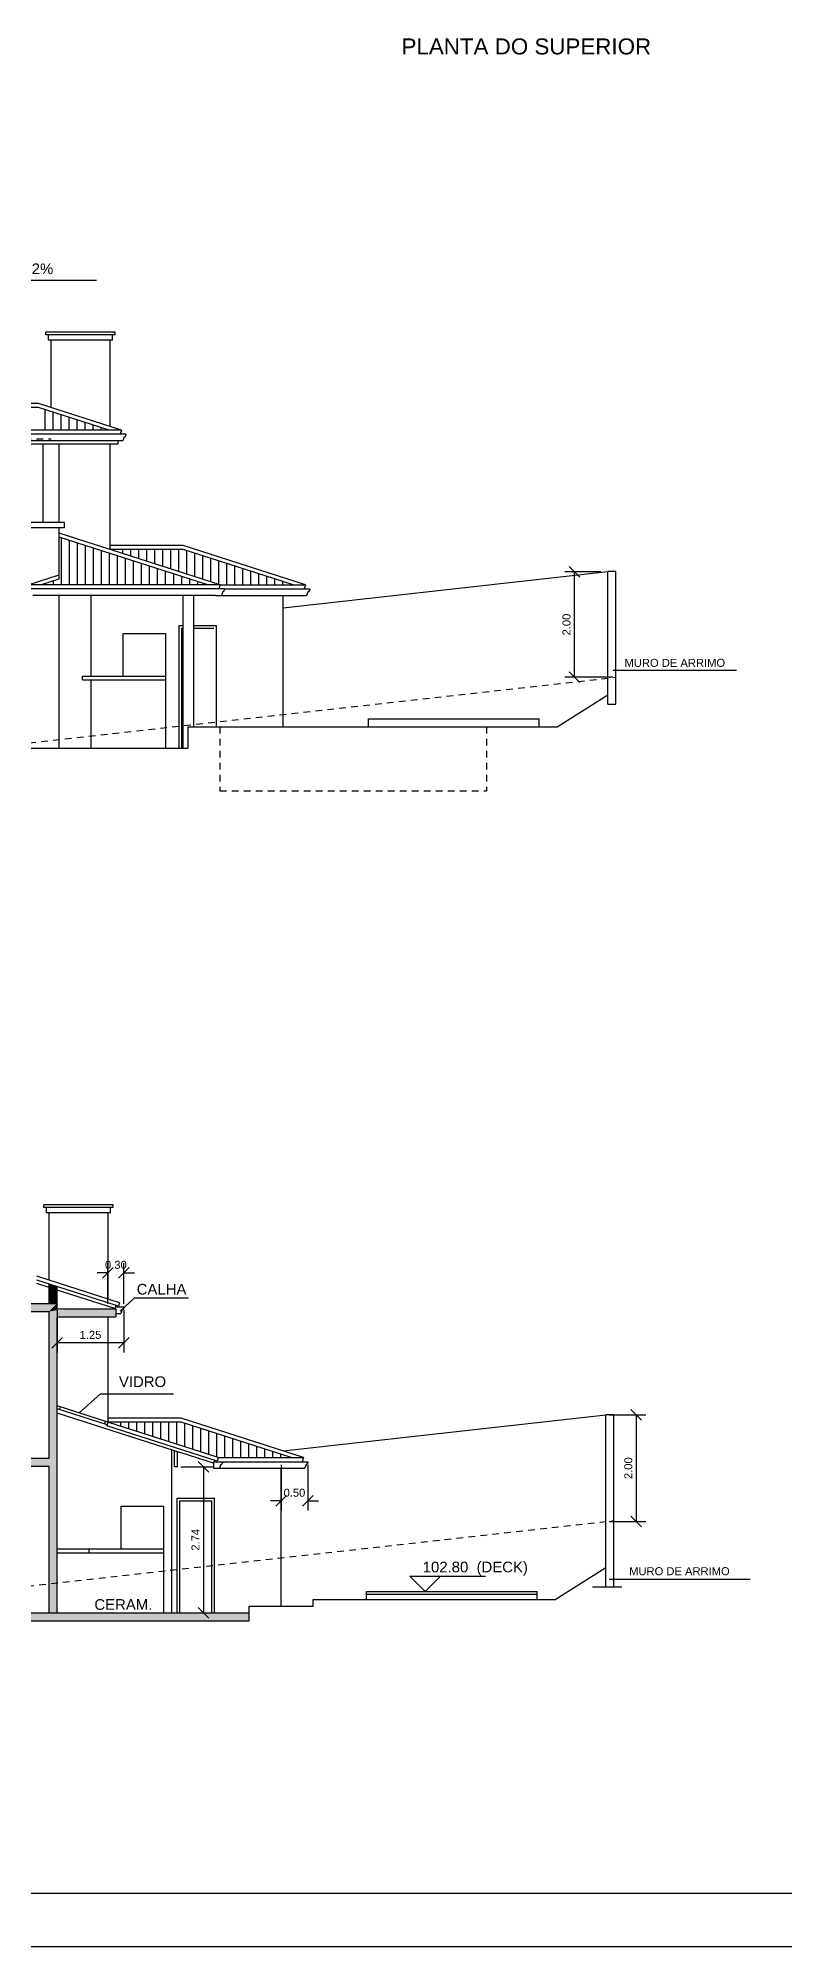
# Model space of a CAD drawing. Extents: x -23 to 90, y 6 to 84.
# Drawn here: x 49.52 to 63.52, y 5.56 to 41.33 of the extents above; entities that cross this region are included whole.
import ezdxf
from ezdxf.enums import TextEntityAlignment as Align

# ---------------------------------------------------------------- set-up
doc = ezdxf.new("R2010")
doc.units = 0
doc.header["$MEASUREMENT"] = 0
doc.linetypes.add('HIDDEN2', pattern=[0.1875, 0.125, -0.0625])
doc.layers.get('0').update_dxf_attribs({"linetype": 'CONTINUOUS'})
doc.layers.get('DEFPOINTS').update_dxf_attribs({"linetype": 'CONTINUOUS'})
for name, color, linetype in [('ALV', 6, 'CONTINUOUS'), ('COTA', 7, 'CONTINUOUS'), ('COTAPR', 2, 'CONTINUOUS'), ('PROJ', 21, 'HIDDEN2'), ('SOLID', 253, 'CONTINUOUS'), ('TELHADO', 21, 'CONTINUOUS'), ('TEXTO', 7, 'CONTINUOUS'), ('TEXTO1', 5, 'CONTINUOUS'), ('VISTA1', 1, 'CONTINUOUS'), ('VISTA2', 2, 'CONTINUOUS'), ('VISTA3', 3, 'CONTINUOUS'), ('VISTA4', 4, 'CONTINUOUS'), ('VISTA5', 5, 'CONTINUOUS')]:
    doc.layers.add(name, color=color, linetype=linetype)
doc.styles.add('ROMANS', font='romans', dxfattribs={"height": 0.2})
doc.styles.get("Standard").update_dxf_attribs({"font": 'swissl.ttf'})
doc.dimstyles.get("Standard").update_dxf_attribs({"dimtxt": 0.15, "dimasz": 0, "dimexe": 0.18, "dimexo": 0.06, "dimgap": 0.09, "dimtad": 1, "dimzin": 0, "dimdsep": 46, "dimtxsty": 'ROMANS', "dimtsz": 0.1, "dimcen": 0.09, "dimadec": 0, "dimazin": 0, "dimtfac": 1, "dimtix": 1, "dimtofl": 0, "dimtmove": 2, "dimatfit": 3, "dimfxl": 1, "dimtolj": 1, "dimtzin": 0, "dimarcsym": 0})

# ---------------------------------------------------------------- blocks, each defined once
blk = doc.blocks.new('*D47')
at = {"color": 0, "linetype": 'ByBlock'}
for p, q in [((49.872, 21.52), (49.872, 20.727)), ((51.125, 21.52), (51.125, 20.727)), ((49.772, 20.807), (49.972, 21.007)), ((51.125, 20.907), (49.872, 20.907)), ((51.025, 20.807), (51.225, 21.007))]:
    blk.add_line(p, q, dxfattribs=at)
at = {"layer": 'DEFPOINTS', "color": 0, "linetype": 'ByBlock'}
for p in [(49.872, 21.58), (51.125, 21.58), (49.872, 20.907)]:
    blk.add_point(p, dxfattribs=at)
at = {"color": 0, "linetype": 'ByBlock'}
blk.add_text('1.25', height=0.15, dxfattribs=at).set_placement((50.499, 21.057), align=Align.MIDDLE_CENTER)
blk = doc.blocks.new('*D48')
at = {"color": 0, "linetype": 'ByBlock'}
for p, q in [((54.072, 18.62), (54.072, 17.768)), ((54.572, 18.62), (54.572, 17.768)), ((54.072, 17.948), (53.872, 17.948)), ((53.972, 17.848), (54.172, 18.048)), ((54.472, 17.848), (54.672, 18.048)), ((54.572, 17.948), (54.772, 17.948))]:
    blk.add_line(p, q, dxfattribs=at)
at = {"layer": 'DEFPOINTS', "color": 0, "linetype": 'ByBlock'}
for p in [(54.072, 18.68), (54.572, 18.68), (54.072, 17.948)]:
    blk.add_point(p, dxfattribs=at)
at = {"color": 0, "linetype": 'ByBlock'}
blk.add_text('0.50', height=0.15, dxfattribs=at).set_placement((54.322, 18.098), align=Align.MIDDLE_CENTER)
blk = doc.blocks.new('*D49')
at = {"color": 0, "linetype": 'ByBlock'}
for p, q in [((50.822, 22.22), (50.622, 22.22)), ((50.722, 22.12), (50.922, 22.32)), ((50.822, 21.64), (50.822, 22.4)), ((51.025, 22.12), (51.225, 22.32)), ((51.125, 21.64), (51.125, 22.4)), ((51.125, 22.22), (51.325, 22.22))]:
    blk.add_line(p, q, dxfattribs=at)
at = {"layer": 'DEFPOINTS', "color": 0, "linetype": 'ByBlock'}
for p in [(50.822, 22.22), (50.822, 21.58), (51.125, 21.58)]:
    blk.add_point(p, dxfattribs=at)
at = {"color": 0, "linetype": 'ByBlock'}
blk.add_text('0.30', height=0.15, dxfattribs=at).set_placement((50.974, 22.37), align=Align.MIDDLE_CENTER)
blk = doc.blocks.new('*D52')
at = {"color": 0, "linetype": 'ByBlock'}
for p, q in [((52.717, 18.485), (52.517, 18.685)), ((52.192, 18.585), (52.797, 18.585)), ((52.617, 18.585), (52.617, 15.845)), ((52.192, 15.845), (52.797, 15.845)), ((52.717, 15.745), (52.517, 15.945))]:
    blk.add_line(p, q, dxfattribs=at)
at = {"layer": 'DEFPOINTS', "color": 0, "linetype": 'ByBlock'}
for p in [(52.132, 18.585), (52.132, 15.845), (52.617, 15.845)]:
    blk.add_point(p, dxfattribs=at)
at = {"color": 0, "linetype": 'ByBlock'}
blk.add_text('2.74', height=0.15, rotation=90, dxfattribs=at).set_placement((52.467, 17.215), align=Align.MIDDLE_CENTER)
blk = doc.blocks.new('*D118')
at = {"color": 0, "linetype": 'ByBlock'}
for p, q in [((60.222, 19.558), (60.911, 19.558)), ((60.831, 19.458), (60.631, 19.658)), ((60.731, 19.558), (60.731, 17.558)), ((60.222, 17.558), (60.911, 17.558)), ((60.831, 17.458), (60.631, 17.658))]:
    blk.add_line(p, q, dxfattribs=at)
at = {"layer": 'DEFPOINTS', "color": 0, "linetype": 'ByBlock'}
for p in [(60.162, 19.558), (60.162, 17.558), (60.731, 17.558)]:
    blk.add_point(p, dxfattribs=at)
at = {"color": 0, "linetype": 'ByBlock'}
blk.add_text('2.00', height=0.15, rotation=90, dxfattribs=at).set_placement((60.581, 18.558), align=Align.MIDDLE_CENTER)
blk = doc.blocks.new('*D151')
at = {"color": 0, "linetype": 'ByBlock'}
for p, q in [((60.068, 31.33), (59.392, 31.33)), ((59.672, 31.23), (59.472, 31.43)), ((59.572, 29.355), (59.572, 31.33)), ((60.289, 29.355), (59.392, 29.355)), ((59.672, 29.255), (59.472, 29.455))]:
    blk.add_line(p, q, dxfattribs=at)
at = {"layer": 'DEFPOINTS', "color": 0, "linetype": 'ByBlock'}
for p in [(59.572, 31.33), (60.128, 31.33), (60.349, 29.355)]:
    blk.add_point(p, dxfattribs=at)
at = {"color": 0, "linetype": 'ByBlock'}
blk.add_text('2.00', height=0.15, rotation=90, dxfattribs=at).set_placement((59.422, 30.343), align=Align.MIDDLE_CENTER)

msp = doc.modelspace()

# ---------------------------------------------------------------- linework, layer by layer
for p, q in [((49.722, 17.917), (49.49, 17.991)), ((50.957, 17.522), (49.872, 17.869)), ((50.975, 17.552), (51.125, 17.552)), ((52.197, 14.817), (52.132, 14.838)), ((90.408, 5.558), (-23.303, 5.558))]:
    msp.add_line(p, q)
at = {"color": 6}
msp.add_line((89.408, 6.558), (-20.803, 6.558), dxfattribs=at)
at = {"layer": 'ALV'}
for p, q in [((60.199, 28.849), (60.199, 31.338)), ((60.349, 31.338), (60.199, 31.338)), ((60.349, 28.849), (60.349, 31.338)), ((59.249, 28.425), (60.199, 29.027)), ((60.199, 28.849), (60.349, 28.849)), ((52.326, 28.425), (59.249, 28.425)), ((52.326, 28.425), (52.326, 28.025)), ((42.761, 28.025), (52.326, 28.025)), ((49.722, 17.616), (49.722, 17.98)), ((49.872, 17.516), (49.872, 17.932)), ((34.899, 17.616), (49.872, 17.616)), ((35.099, 17.466), (49.722, 17.466)), ((49.722, 14.716), (49.722, 17.466)), ((49.872, 17.516), (50.975, 17.516)), ((49.872, 17.366), (50.975, 17.366)), ((49.872, 14.716), (49.872, 17.366)), ((50.975, 17.516), (50.975, 17.366)), ((60.312, 15.529), (60.162, 15.529)), ((60.162, 12.305), (60.162, 15.529)), ((60.312, 12.305), (60.312, 15.529)), ((38.552, 14.716), (49.722, 14.716)), ((49.872, 11.816), (49.872, 14.716)), ((52.072, 14.557), (52.072, 14.857)), ((52.132, 14.838), (52.072, 14.857)), ((52.132, 14.557), (52.132, 14.838)), ((38.761, 14.566), (49.722, 14.566)), ((49.722, 11.816), (49.722, 14.566)), ((52.132, 14.557), (52.072, 14.557)), ((49.872, 13.016), (50.472, 13.016)), ((49.872, 12.946), (50.472, 12.946)), ((50.472, 12.946), (50.472, 13.016)), ((59.213, 12.066), (60.162, 12.668)), ((38.552, 11.816), (53.472, 11.816)), ((52.289, 11.816), (53.472, 11.816)), ((53.472, 11.941), (54.672, 11.941)), ((53.472, 11.666), (53.472, 11.941)), ((54.672, 12.066), (59.213, 12.066)), ((54.672, 11.941), (54.672, 12.066)), ((38.792, 11.666), (53.472, 11.666))]:
    msp.add_line(p, q, dxfattribs=at)
at = {"layer": 'COTA'}
for p, q in [((55.709, 28.425), (55.709, 28.575)), ((55.709, 28.575), (58.909, 28.575)), ((58.909, 28.425), (58.909, 28.575)), ((55.672, 12.216), (58.872, 12.216)), ((55.672, 12.066), (55.672, 12.216)), ((55.672, 12.166), (58.872, 12.166)), ((58.872, 12.066), (58.872, 12.216))]:
    msp.add_line(p, q, dxfattribs=at)
at = {"layer": 'COTAPR'}
for p, q in [((50.614, 36.789), (45.036, 36.789)), ((51.317, 17.719), (51.054, 17.474)), ((52.333, 17.719), (51.317, 17.719)), ((50.677, 15.917), (50.294, 15.572)), ((52.057, 15.917), (50.677, 15.917)), ((56.484, 12.504), (57.903, 12.504)), ((56.772, 12.216), (56.484, 12.504)), ((56.772, 12.216), (57.061, 12.504)), ((59.913, 12.305), (60.461, 12.305))]:
    msp.add_line(p, q, dxfattribs=at)
at = {"layer": 'PROJ'}
for p, q in [((37.56, 33.825), (49.759, 33.825)), ((52.926, 28.425), (52.926, 27.225)), ((57.926, 28.425), (57.926, 27.225)), ((52.926, 27.225), (57.926, 27.225)), ((49.312, 12.316), (60.312, 13.546))]:
    msp.add_line(p, q, dxfattribs=at)
msp.add_lwpolyline([(28.574, 26.025), (29.349, 26.125), (39.349, 27.125), (49.349, 28.125), (60.349, 29.355)], dxfattribs=at)
at = {"layer": 'SOLID'}
for points in [[(49.722, 17.98), (49.872, 17.932), (49.722, 17.616), (49.872, 17.616)], [(34.899, 17.616), (35.099, 17.466), (49.872, 17.616), (49.722, 17.466)], [(49.872, 17.616), (49.722, 17.466), (49.872, 17.492)], [(49.722, 17.466), (49.872, 17.516), (49.722, 11.816), (49.872, 11.816)], [(50.957, 17.522), (50.975, 17.366), (49.872, 17.366), (49.872, 17.516)], [(50.975, 17.366), (50.975, 17.516), (49.872, 17.366), (49.872, 17.489)], [(50.975, 17.366), (50.975, 17.516), (49.872, 17.366), (49.872, 17.516)], [(49.722, 14.566), (38.761, 14.566), (49.722, 14.716), (38.552, 14.716)], [(53.472, 11.816), (53.472, 11.666), (38.552, 11.816), (38.792, 11.666)]]:
    msp.add_solid(points, dxfattribs=at)
at = {"layer": 'TELHADO'}
for p, q in [((49.651, 33.989), (49.651, 34.373)), ((49.801, 33.989), (49.801, 34.325)), ((49.951, 33.989), (49.951, 34.277)), ((50.101, 33.989), (50.101, 34.229)), ((50.251, 33.989), (50.251, 34.181)), ((50.401, 33.989), (50.401, 34.133)), ((50.551, 33.989), (50.551, 34.085)), ((50.701, 33.989), (50.701, 34.037)), ((49.958, 31.089), (49.958, 31.967)), ((50.108, 31.089), (50.108, 31.919)), ((50.258, 31.089), (50.258, 31.871)), ((50.408, 31.089), (50.408, 31.823)), ((50.558, 31.089), (50.558, 31.775)), ((50.708, 31.089), (50.708, 31.727)), ((50.858, 31.089), (50.858, 31.679)), ((51.008, 31.089), (51.008, 31.631)), ((51.106, 31.673), (51.106, 31.75)), ((51.158, 31.089), (51.158, 31.583)), ((51.256, 31.625), (51.256, 31.75)), ((51.308, 31.097), (51.308, 31.535)), ((51.406, 31.577), (51.406, 31.75)), ((51.458, 31.089), (51.458, 31.487)), ((51.556, 31.529), (51.556, 31.75)), ((51.706, 31.481), (51.706, 31.75)), ((51.856, 31.433), (51.856, 31.75)), ((52.006, 31.385), (52.006, 31.75)), ((52.156, 31.337), (52.156, 31.75)), ((52.306, 31.289), (52.306, 31.727)), ((52.456, 31.241), (52.456, 31.679)), ((52.606, 31.193), (52.606, 31.631)), ((52.756, 31.145), (52.756, 31.583)), ((52.906, 31.097), (52.906, 31.535)), ((53.056, 31.089), (53.056, 31.487)), ((49.808, 31.089), (49.808, 31.169)), ((51.608, 31.089), (51.608, 31.439)), ((51.758, 31.089), (51.758, 31.391)), ((51.908, 31.089), (51.908, 31.343)), ((52.058, 31.089), (52.058, 31.295)), ((52.208, 31.089), (52.208, 31.247)), ((52.358, 31.089), (52.358, 31.199)), ((52.508, 31.089), (52.508, 31.151)), ((53.206, 31.089), (53.206, 31.439)), ((53.356, 31.089), (53.356, 31.391)), ((53.506, 31.089), (53.506, 31.343)), ((53.656, 31.089), (53.656, 31.295)), ((53.806, 31.089), (53.806, 31.247)), ((53.956, 31.089), (53.956, 31.199)), ((54.106, 31.089), (54.106, 31.151)), ((49.658, 31.089), (49.658, 31.121)), ((51.22, 15.266), (51.22, 15.391)), ((51.37, 15.218), (51.37, 15.391)), ((51.52, 15.17), (51.52, 15.391)), ((51.67, 15.122), (51.67, 15.391)), ((51.82, 15.074), (51.82, 15.391)), ((51.97, 15.026), (51.97, 15.391)), ((52.12, 14.978), (52.12, 15.391)), ((52.27, 14.93), (52.27, 15.368)), ((52.42, 14.882), (52.42, 15.32)), ((52.57, 14.834), (52.57, 15.272)), ((52.72, 14.786), (52.72, 15.224)), ((52.87, 14.738), (52.87, 15.176)), ((53.02, 14.731), (53.02, 15.128)), ((53.17, 14.731), (53.17, 15.08)), ((53.32, 14.731), (53.32, 15.032)), ((53.47, 14.731), (53.47, 14.984)), ((53.62, 14.731), (53.62, 14.936)), ((53.77, 14.731), (53.77, 14.888)), ((53.92, 14.731), (53.92, 14.84)), ((54.07, 14.731), (54.07, 14.792))]:
    msp.add_line(p, q, dxfattribs=at)
at = {"layer": 'TEXTO'}
for p, q in [((60.291, 29.485), (62.61, 29.485)), ((60.22, 12.452), (62.865, 12.452))]:
    msp.add_line(p, q, dxfattribs=at)
at = {"layer": 'VISTA1'}
for p, q in [((51.109, 29.375), (51.109, 30.175)), ((51.109, 30.175), (51.909, 30.175)), ((51.909, 28.025), (51.909, 30.175)), ((52.159, 28.025), (52.159, 30.325)), ((52.159, 30.325), (52.234, 30.325)), ((52.209, 28.025), (52.209, 30.275)), ((52.209, 30.275), (52.234, 30.275)), ((52.434, 30.325), (52.859, 30.325)), ((52.434, 30.275), (52.809, 30.275)), ((52.859, 28.425), (52.859, 30.325)), ((50.349, 29.375), (51.909, 29.375)), ((50.349, 29.305), (50.349, 29.375)), ((50.349, 29.305), (51.909, 29.305))]:
    msp.add_line(p, q, dxfattribs=at)
at = {"layer": 'VISTA2'}
for p, q in [((49.526, 34.487), (46.576, 34.487)), ((49.526, 34.413), (46.804, 34.413)), ((51.08, 33.989), (49.526, 34.487)), ((50.851, 33.989), (49.526, 34.413)), ((52.234, 31.823), (50.859, 31.823)), ((52.234, 31.75), (50.865, 31.75)), ((54.528, 31.089), (52.234, 31.823)), ((54.298, 31.089), (52.234, 31.75)), ((50.509, 29.375), (50.509, 30.889)), ((52.929, 31.089), (54.528, 31.089)), ((52.952, 30.889), (54.55, 30.889)), ((53.01, 31.01), (54.109, 31.01)), ((54.109, 31.01), (54.609, 31.01)), ((54.109, 28.425), (54.109, 30.889)), ((54.528, 31.089), (54.503, 31.01)), ((54.579, 30.96), (54.55, 30.889)), ((54.609, 31.01), (54.609, 30.99)), ((50.509, 28.025), (50.509, 29.305)), ((52.197, 15.465), (50.822, 15.465)), ((52.197, 15.391), (50.829, 15.391)), ((54.491, 14.731), (52.197, 15.465)), ((54.262, 14.731), (52.197, 15.391)), ((54.11, 14.853), (60.162, 15.529)), ((52.022, 11.816), (52.022, 14.873)), ((54.072, 11.941), (54.072, 14.53)), ((52.122, 13.966), (52.822, 13.966)), ((52.122, 11.816), (52.122, 13.966)), ((52.822, 11.816), (52.822, 13.966)), ((51.072, 13.816), (51.872, 13.816)), ((51.072, 13.016), (51.072, 13.816)), ((51.872, 11.816), (51.872, 13.816)), ((52.172, 13.916), (52.772, 13.916)), ((52.172, 11.816), (52.172, 13.916)), ((52.772, 11.816), (52.772, 13.916)), ((50.472, 13.016), (51.872, 13.016)), ((50.472, 12.946), (51.872, 12.946))]:
    msp.add_line(p, q, dxfattribs=at)
msp.add_lwpolyline([(54.109, 30.657), (60.199, 31.338)], dxfattribs=at)
msp.add_arc((54.579, 30.99), 0.03, 270, 0, dxfattribs=at)
at = {"layer": 'VISTA3'}
for p, q in [((50.959, 35.825), (49.659, 35.825)), ((49.659, 35.775), (49.659, 35.825)), ((50.959, 35.775), (49.659, 35.775)), ((49.709, 35.675), (49.709, 35.775)), ((50.909, 35.675), (50.909, 35.775)), ((50.959, 35.775), (50.959, 35.825)), ((50.909, 35.675), (49.709, 35.675)), ((49.759, 34.412), (49.759, 35.675)), ((50.859, 35.675), (50.859, 34.06)), ((51.08, 33.989), (48.128, 33.989)), ((51.08, 33.989), (51.055, 33.91)), ((51.011, 33.725), (48.059, 33.725)), ((51.103, 33.789), (48.15, 33.789)), ((51.161, 33.91), (48.209, 33.91)), ((49.609, 32.256), (49.609, 33.725)), ((49.909, 32.256), (49.909, 33.725)), ((50.859, 33.725), (50.859, 31.752)), ((51.011, 33.789), (51.011, 33.725)), ((51.131, 33.86), (51.103, 33.789)), ((51.161, 33.91), (51.161, 33.89)), ((50.922, 19.467), (49.622, 19.467)), ((49.622, 19.417), (49.622, 19.467)), ((50.922, 19.417), (49.622, 19.417)), ((49.672, 19.317), (49.672, 19.417)), ((50.872, 19.317), (50.872, 19.417)), ((50.922, 19.417), (50.922, 19.467)), ((50.872, 19.317), (49.672, 19.317)), ((49.722, 18.054), (49.722, 19.317)), ((50.822, 19.317), (50.822, 17.702)), ((51.044, 17.631), (49.49, 18.128)), ((51.023, 17.564), (49.49, 18.054)), ((50.975, 17.579), (50.957, 17.522)), ((51.044, 17.631), (51.023, 17.564)), ((50.822, 17.366), (50.822, 15.393)), ((50.824, 15.393), (49.874, 15.697)), ((50.809, 15.345), (49.874, 15.644)), ((52.072, 14.857), (49.874, 15.56)), ((49.922, 15.629), (49.937, 15.677)), ((50.776, 15.408), (50.761, 15.36)), ((50.824, 15.393), (50.803, 15.326)), ((52.893, 14.731), (50.824, 15.393)), ((51.07, 15.314), (51.07, 15.391)), ((52.872, 14.664), (50.803, 15.326)), ((52.806, 14.622), (52.197, 14.817)), ((52.824, 14.679), (52.806, 14.622)), ((52.893, 14.731), (52.872, 14.664)), ((52.893, 14.731), (54.491, 14.731)), ((54.491, 14.731), (54.466, 14.652)), ((52.815, 14.652), (54.072, 14.652)), ((52.915, 14.53), (54.514, 14.53)), ((54.072, 14.652), (54.572, 14.652)), ((54.542, 14.602), (54.514, 14.53)), ((54.572, 14.652), (54.572, 14.632))]:
    msp.add_line(p, q, dxfattribs=at)
for centre in [(51.131, 33.89), (54.542, 14.632)]:
    msp.add_arc(centre, 0.03, 270, 0, dxfattribs=at)
at = {"layer": 'VISTA4'}
for p, q in [((52.929, 31.089), (49.909, 32.056)), ((52.7, 31.089), (49.909, 31.982)), ((49.329, 31.089), (49.909, 31.275)), ((49.559, 31.089), (49.909, 31.201)), ((52.234, 28.025), (52.234, 30.889)), ((52.434, 28.425), (52.434, 30.889)), ((51.125, 17.552), (51.125, 17.532)), ((50.975, 17.43), (51.066, 17.43)), ((51.095, 17.502), (51.066, 17.43)), ((52.806, 14.622), (52.806, 14.53)), ((52.806, 14.53), (52.915, 14.53)), ((52.944, 14.602), (52.915, 14.53)), ((52.974, 14.652), (52.974, 14.632))]:
    msp.add_line(p, q, dxfattribs=at)
for centre in [(51.095, 17.532), (52.944, 14.632)]:
    msp.add_arc(centre, 0.03, 270, 0, dxfattribs=at)
at = {"layer": 'VISTA5'}
for p, q in [((50.009, 32.256), (47.259, 32.256)), ((50.009, 32.156), (50.009, 32.256)), ((50.009, 32.156), (47.259, 32.156)), ((49.909, 31.201), (49.909, 32.156)), ((53.01, 31.01), (49.248, 31.01)), ((52.929, 31.089), (49.329, 31.089)), ((52.842, 30.889), (49.416, 30.889)), ((49.909, 28.025), (49.909, 30.889)), ((52.842, 30.889), (52.952, 30.889)), ((52.929, 31.089), (52.904, 31.01)), ((52.98, 30.96), (52.952, 30.889)), ((53.01, 31.01), (53.01, 30.99))]:
    msp.add_line(p, q, dxfattribs=at)
msp.add_arc((52.98, 30.99), 0.03, 270, 0, dxfattribs=at)

# ---------------------------------------------------------------- texts
for s, p in [('CALHA', (51.365, 17.784)), ('VIDRO', (51.032, 16.051)), ('CERAM.', (50.572, 11.875))]:
    msp.add_text(s, height=0.2).set_placement(p)
at = {"layer": 'COTAPR'}
for s, p in [('TELHA CERAMICA DECLIV.=32%', (45.461, 36.911)), ('102.80  (DECK)', (56.727, 12.578))]:
    msp.add_text(s, height=0.2, dxfattribs=at).set_placement(p)
at = {"layer": 'TEXTO'}
for p in [(60.511, 29.55), (60.597, 12.524)]:
    msp.add_text('MURO DE ARRIMO', height=0.15, dxfattribs=at).set_placement(p)
at = {"layer": 'TEXTO1'}
msp.add_text('PLANTA DO SUPERIOR', height=0.3, dxfattribs=at).set_placement((56.33, 41.029))

# ---------------------------------------------------------------- dimensions: what is measured, and where the dimension line sits
at = {"layer": 'COTAPR'}
for p1, p2, distance, picture, middle in [((51.125, 17.552), (50.822, 17.552), -0.64, '*D49', (50.974, 18.342)), ((51.125, 17.552), (49.872, 17.552), 0.673, '*D47', (50.499, 17.028)), ((52.132, 14.557), (52.132, 11.816), 0.484, '*D52', (52.467, 13.186)), ((54.572, 14.652), (54.072, 14.652), 0.732, '*D48', (54.322, 14.069))]:
    dim = msp.add_aligned_dim(p1=p1, p2=p2, distance=distance, dimstyle='Standard', dxfattribs=at)
    dim.commit()
    dim.dimension.update_dxf_attribs({"geometry": picture, "text_midpoint": middle, "insert": (0, -4.028)})
at = {"layer": 'VISTA2'}
dim = msp.add_linear_dim(base=(59.572, 31.33), p1=(60.349, 29.355), p2=(60.128, 31.33), angle=90, text='2.00', dimstyle='Standard', dxfattribs=at)
dim.commit()
dim.dimension.update_dxf_attribs({"geometry": '*D151', "text_midpoint": (59.422, 30.343)})
dim = msp.add_linear_dim(base=(60.731, 13.529), p1=(60.162, 15.529), p2=(60.162, 13.529), angle=90, dimstyle='Standard', dxfattribs=at)
dim.commit()
dim.dimension.update_dxf_attribs({"geometry": '*D118', "text_midpoint": (60.581, 14.529), "insert": (0, -4.028)})

doc.saveas('drawing.dxf')
